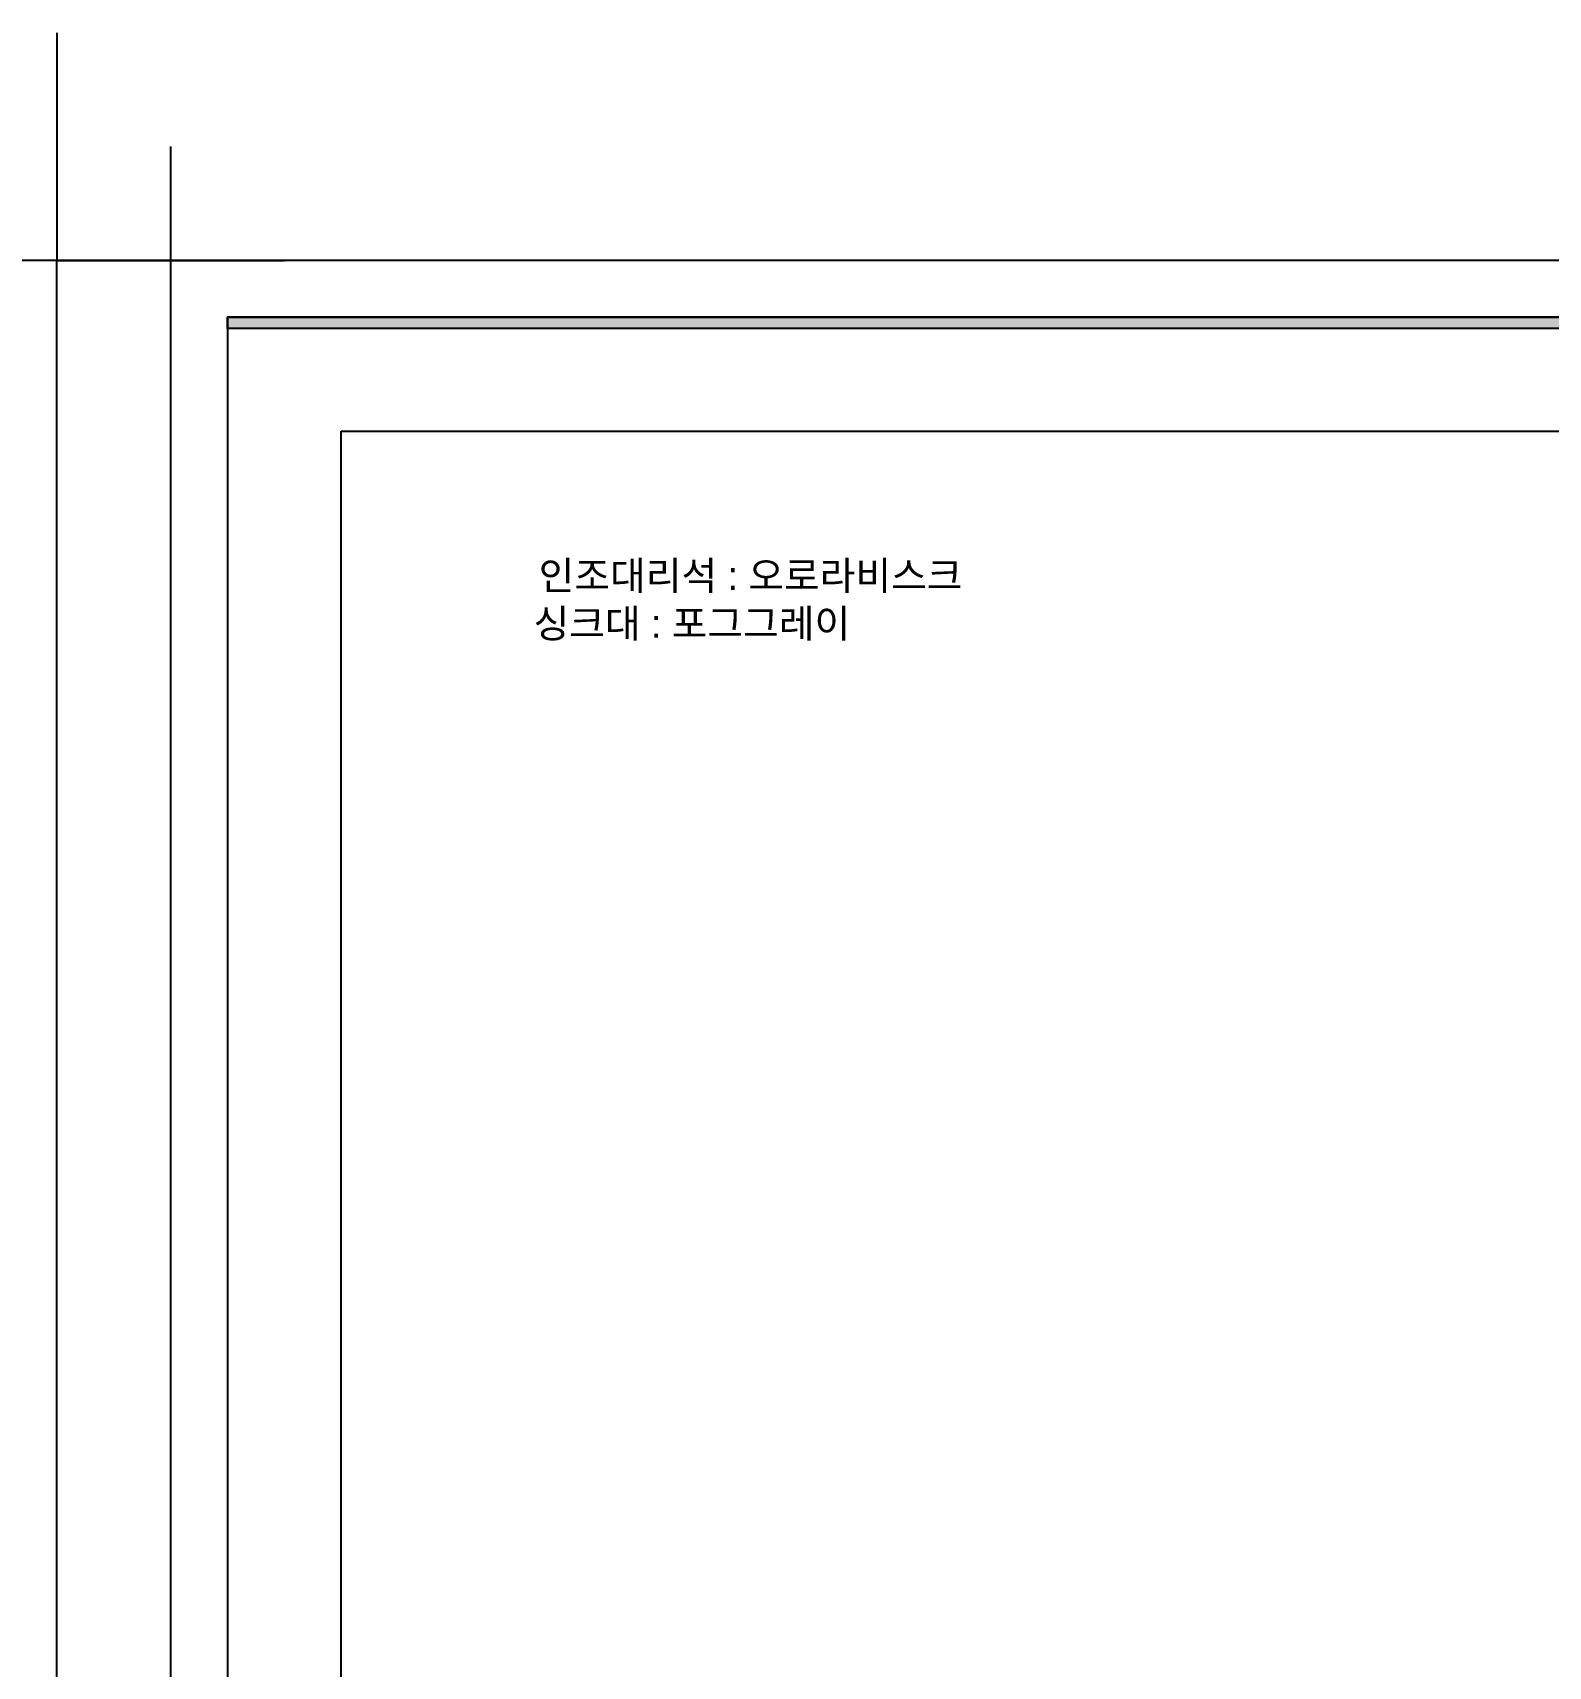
# Model space of a CAD drawing. Header units: inches. Extents: x 4138 to 127072, y -26315 to 43858.
# Drawn here: x 107275 to 111269, y 38089 to 42394 of the extents above; entities that cross this region are included whole.
import ezdxf
from ezdxf.enums import TextEntityAlignment as Align

# ---------------------------------------------------------------- set-up
doc = ezdxf.new("R2010")
doc.units = ezdxf.units.IN
doc.header["$LTSCALE"] = 50
doc.header["$MEASUREMENT"] = 0
for name, color, linetype in [('07-DIM WAL', 5, 'Continuous'), ('3.기호.계단선', 30, 'Continuous'), ('F-SYM', 7, 'Continuous'), ('FORM(YOURNAME)-11', 1, 'Continuous')]:
    doc.layers.add(name, color=color, linetype=linetype)
doc.styles.add('YOURNAME', font='HY울릉도M.TTF')
doc.styles.add('코레일둥고', font='Korail_Round_Gothic_Medium.ttf')

# ---------------------------------------------------------------- blocks, each defined once
blk = doc.blocks.new('FORM-PLAN')
at = {"layer": 'FORM(YOURNAME)-11'}
h = blk.add_hatch(color=256, dxfattribs=at)
h.dxf.hatch_style = 1
h.paths.add_polyline_path([(-71444, 55115), (10556, 55115), (10556, 54915), (-71444, 54915)])
h.paths.add_polyline_path([(-71444, -2085), (10556, -2085), (10556, -2285), (-71444, -2285)])
at = {"layer": 'Defpoints', "color": 1}
for points in [[(-72444, 58115), (-72444, 56115), (-74444, 56115)], [(11556, 58115), (11556, 56115), (13556, 56115)]]:
    blk.add_lwpolyline(points, dxfattribs=at)
at = {"layer": 'Defpoints', "color": 158}
for points in [[(-71444, -2285), (10556, -2285), (10556, 55115), (-71444, 55115)], [(-69444, 53115), (-64, 53115), (-64, 1215), (-69444, 1215)]]:
    blk.add_lwpolyline(points, close=True, dxfattribs=at)
at = {"layer": 'FORM(YOURNAME)-11', "color": 250}
blk.add_lwpolyline([(-72444, -3285), (11556, -3285), (11556, 56115), (-72444, 56115)], close=True, dxfattribs=at)
at = {"layer": 'FORM(YOURNAME)-11'}
blk.add_lwpolyline([(-71444, 55115), (10556, 55115), (10556, 54915), (-71444, 54915)], close=True, dxfattribs=at)
at = {"layer": 'FORM(YOURNAME)-11', "color": 3, "style": 'YOURNAME'}
for tag, height, p in [('1', 450, (9905, 18188)), ('2', 450, (9905, 17544)), ('3', 450, (9905, 16257)), ('4', 450, (9905, 14326)), ('5', 515, (9905, 12009)), ('6', 515, (9905, 9757)), ('7', 515, (9905, 7504)), ('8', 515, (9905, 5252)), ('9', 515, (9905, 2999)), ('10', 515, (5655, 811)), ('11', 515, (9905, 747)), ('12', 515, (5655, -1441)), ('13', 515, (9905, -1441))]:
    blk.add_attdef(tag, text='', height=height, dxfattribs=at).set_placement(p, align=Align.MIDDLE_RIGHT)

msp = doc.modelspace()

# ---------------------------------------------------------------- block references
at = {"layer": '07-DIM WAL', "xscale": 0.3, "yscale": 0.3, "zscale": 0.3}
msp.add_blockref('FORM-PLAN', (103871.7, 24959.4), dxfattribs=at)
at = {"layer": 'F-SYM', "xscale": 0.15, "yscale": 0.15, "zscale": 0.15}
msp.add_blockref('FORM-PLAN', (118505, 33376.7), dxfattribs=at)

# ---------------------------------------------------------------- texts
at = {"layer": '3.기호.계단선', "style": '코레일둥고'}
for s, p in [('인조대리석 : 오로라비스크', (109167, 40925.5)), ('싱크대 : 포그그레이', (109012.2, 40799.4))]:
    msp.add_text(s, height=75, dxfattribs=at).set_placement(p, align=Align.CENTER)

doc.saveas('drawing.dxf')
